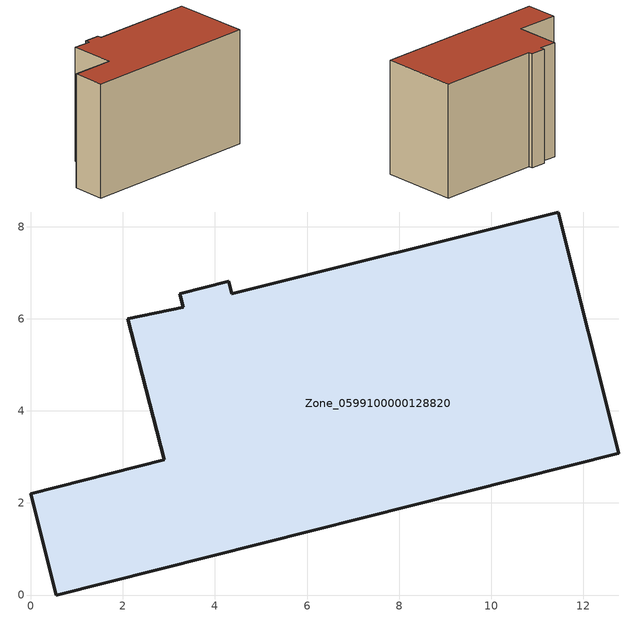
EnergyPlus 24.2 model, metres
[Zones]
Zone_0599100000128820
 floor ground (C_G): 3.31,6.25 3.24,6.55 4.3,6.82 4.37,6.54 11.46,8.32 12.77,3.08 0.55,0 0,2.2 2.9,2.93 2.11,6 z0
 wall outside (C_F): 3.24,6.55 3.31,6.25 2.11,6 2.9,2.93 0,2.2 0.55,0 12.77,3.08 11.46,8.32 4.37,6.54 4.3,6.82 3.24,6.55 z0:8.06
 roof outside (C_R): 0.55,0 12.77,3.08 11.46,8.32 4.37,6.54 4.3,6.82 3.24,6.55 3.31,6.25 2.11,6 2.9,2.93 0,2.2 z8.06
[BUILDING]
Pand.0599100000128820: North Axis=0; Terrain=City; Loads Convergence Tolerance Value=0.04; Temperature Convergence Tolerance Value=0.4; Solar Distribution=FullExterior; Maximum Number of Warmup Days=25; Minimum Number of Warmup Days=1
[Site:Location]
Rotterdam.The.Hague.AP_ZH_NLD Design_Conditions: Latitude=51.96; Longitude=4.45; Time Zone=1; Elevation=-4.5
[SITE:GROUNDTEMPERATURE:BUILDINGSURFACE]
18, 18, 18, 18, 18, 18, 18, 18, 18, 18, 18, 18
[MATERIAL] Thermal Absorptance=0.9; Solar Absorptance=0.7; Visible Absorptance=0.7
Name | Roughness | Thickness | Conductivity | Density | Specific Heat
G.TI.1975-1991 | MediumSmooth | 0.15 | 0.288461 | 540 | 1210
F.TI.1975-1991 | Rough | 0.3 | 0.230769 | 1920 | 840
R.TI.1975-1991 | MediumRough | 0.2 | 0.153846 | 1500 | 1000
[CONSTRUCTION]
C_G: G.TI.1975-1991
C_F: F.TI.1975-1991
C_R: R.TI.1975-1991
[ZONE]
Zone_0599100000128820: Type=1; Multiplier=1; Ceiling Height=Autocalculate; Volume=Autocalculate; Floor Area=autocalculate; Part of Total Floor Area=Yes
[ZONEINFILTRATION:DESIGNFLOWRATE]
Infil_Zone_0599100000128820: Zone or ZoneList or Space or SpaceList=Zone_0599100000128820; Schedule=AlwaysOn; Design Flow Rate Calculation Method=Flow/Area; Flow Rate per Floor Area=0.003; Constant Term Coefficient=1; Temperature Term Coefficient=0; Velocity Term Coefficient=0; Velocity Squared Term Coefficient=0
[HVACTEMPLATE:ZONE:IDEALLOADSAIRSYSTEM]
Zone_0599100000128820: Maximum Heating Supply Air Temperature=50; Minimum Cooling Supply Air Temperature=13; Maximum Heating Supply Air Humidity Ratio=0.0156; Minimum Cooling Supply Air Humidity Ratio=0.0077; Heating Limit=NoLimit; Cooling Limit=NoLimit; Dehumidification Control Type=ConstantSensibleHeatRatio; Cooling Sensible Heat Ratio=0.7; Dehumidification Setpoint=60; Humidification Control Type=None; Humidification Setpoint=30; Outdoor Air Method=None; Outdoor Air Flow Rate per Person=0.00944; Outdoor Air Flow Rate per Zone Floor Area=0; Outdoor Air Flow Rate per Zone=0; Demand Controlled Ventilation Type=None; Outdoor Air Economizer Type=NoEconomizer; Heat Recovery Type=None; Sensible Heat Recovery Effectiveness=0.7; Latent Heat Recovery Effectiveness=0.65
[ZONECONTROL:THERMOSTAT]
ThermostatControl_Zone_0599100000128820: Zone or ZoneList=Zone_0599100000128820; Control Type Schedule=DualSetpointControlType; Control 1=Thermostat_Zone_0599100000128820; Temperature Difference Between Cutout And Setpoint=0
[THERMOSTATSETPOINT:DUALSETPOINT]
Thermostat_Zone_0599100000128820: Heating Setpoint Temperature Schedule=HeatingSetpoint_Zone_0599100000128820; Cooling Setpoint Temperature Schedule=CoolingSetpoint_Zone_0599100000128820
[SCHEDULE:COMPACT]
HeatingSetpoint_Zone_0599100000128820: Through: 12/31, For: AllDays, Until: 24:00, 21
CoolingSetpoint_Zone_0599100000128820: Through: 12/31, For: AllDays, Until: 24:00, 24
DualSetpointControlType: Through: 12/31, For: AllDays, Until: 24:00, 4
AlwaysOn: Through: 12/31, For: AllDays, Until: 24:00, 1
